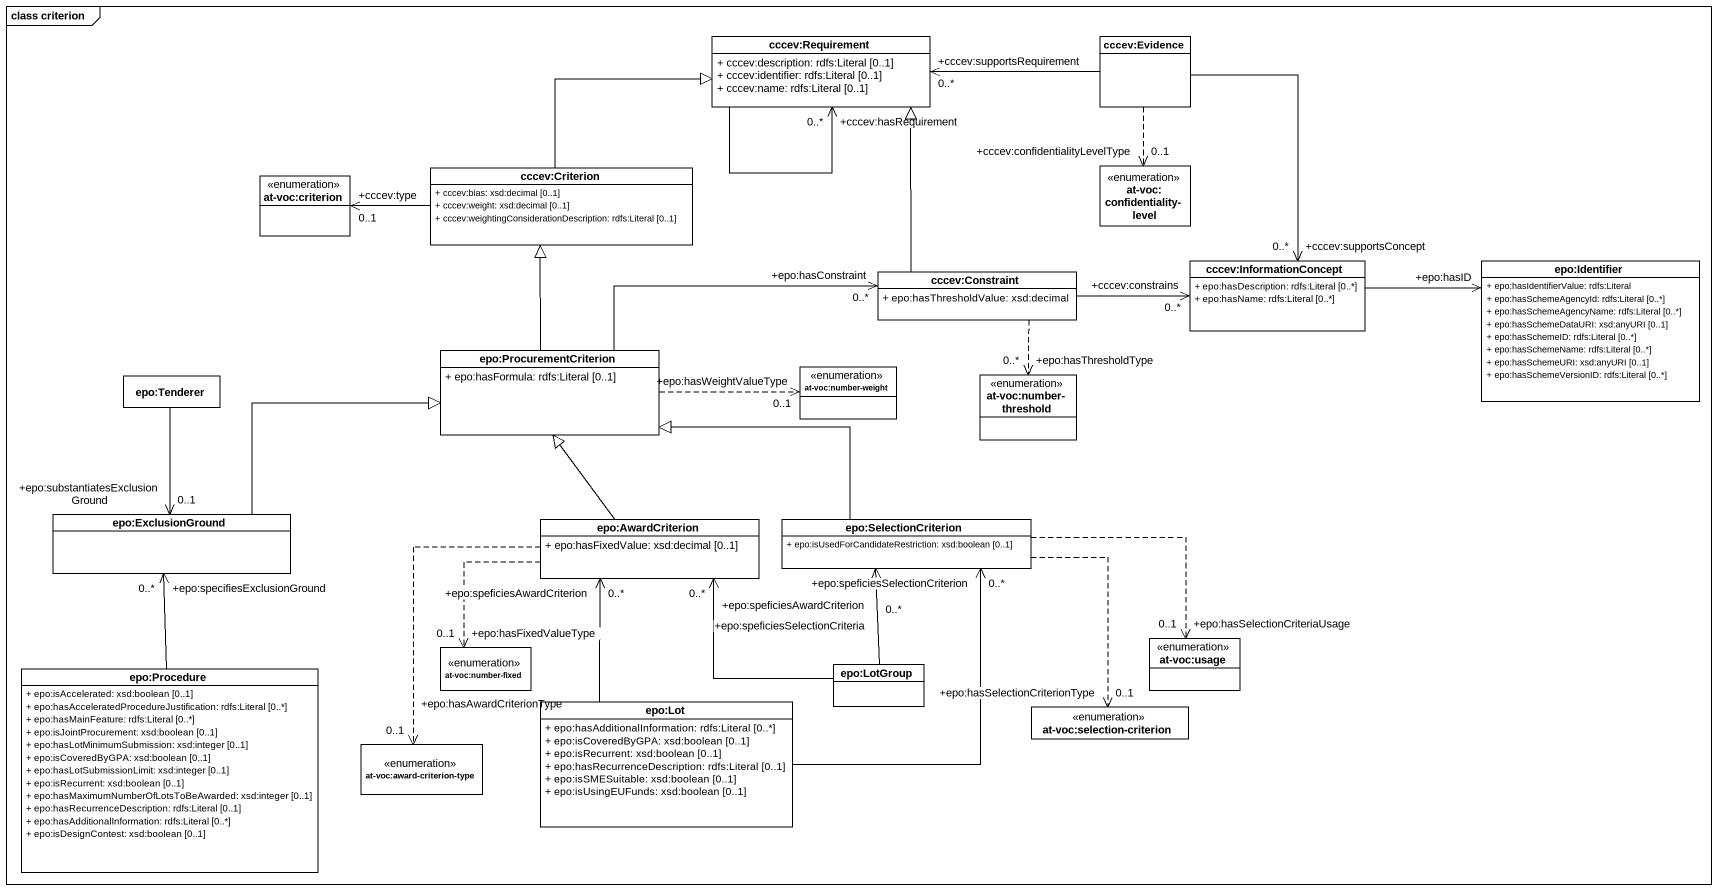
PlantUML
@startuml
mainframe class criterion
hide circle
hide empty members
skinparam classAttributeIconSize 0
class "cccev:Requirement" as cccev_Requirement {
  + cccev:description: rdfs:Literal [0..1]
  + cccev:identifier: rdfs:Literal [0..1]
  + cccev:name: rdfs:Literal [0..1]
}
class "cccev:Evidence" as cccev_Evidence
enum "at-voc:confidentiality-level" as at_voc_confidentiality_level
enum "at-voc:criterion" as at_voc_criterion
class "cccev:Criterion" as cccev_Criterion {
  + cccev:bias: xsd:decimal [0..1]
  + cccev:weight: xsd:decimal [0..1]
  + cccev:weightingConsiderationDescription: rdfs:Literal [0..1]
}
class "cccev:Constraint" as cccev_Constraint {
  + epo:hasThresholdValue: xsd:decimal
}
class "cccev:InformationConcept" as cccev_InformationConcept {
  + epo:hasDescription: rdfs:Literal [0..*]
  + epo:hasName: rdfs:Literal [0..*]
}
class "epo:Identifier" as epo_Identifier {
  + epo:hasIdentifierValue: rdfs:Literal
  + epo:hasSchemeAgencyId: rdfs:Literal [0..*]
  + epo:hasSchemeAgencyName: rdfs:Literal [0..*]
  + epo:hasSchemeDataURI: xsd:anyURI [0..1]
  + epo:hasSchemeID: rdfs:Literal [0..*]
  + epo:hasSchemeName: rdfs:Literal [0..*]
  + epo:hasSchemeURI: xsd:anyURI [0..1]
  + epo:hasSchemeVersionID: rdfs:Literal [0..*]
}
class "epo:Tenderer" as epo_Tenderer
class "epo:ProcurementCriterion" as epo_ProcurementCriterion {
  + epo:hasFormula: rdfs:Literal [0..1]
}
enum "at-voc:number-weight" as at_voc_number_weight
enum "at-voc:number-threshold" as at_voc_number_threshold
class "epo:ExclusionGround" as epo_ExclusionGround
class "epo:AwardCriterion" as epo_AwardCriterion {
  + epo:hasFixedValue: xsd:decimal [0..1]
}
class "epo:SelectionCriterion" as epo_SelectionCriterion {
  + epo:isUsedForCandidateRestriction: xsd:boolean [0..1]
}
enum "at-voc:number-fixed" as at_voc_number_fixed
class "epo:LotGroup" as epo_LotGroup
enum "at-voc:usage" as at_voc_usage
class "epo:Procedure" as epo_Procedure {
  + epo:isAccelerated: xsd:boolean [0..1]
  + epo:hasAcceleratedProcedureJustification: rdfs:Literal [0..*]
  + epo:hasMainFeature: rdfs:Literal [0..*]
  + epo:isJointProcurement: xsd:boolean [0..1]
  + epo:hasLotMinimumSubmission: xsd:integer [0..1]
  + epo:isCoveredByGPA: xsd:boolean [0..1]
  + epo:hasLotSubmissionLimit: xsd:integer [0..1]
  + epo:isRecurrent: xsd:boolean [0..1]
  + epo:hasMaximumNumberOfLotsToBeAwarded: xsd:integer [0..1]
  + epo:hasRecurrenceDescription: rdfs:Literal [0..1]
  + epo:hasAdditionalInformation: rdfs:Literal [0..*]
  + epo:isDesignContest: xsd:boolean [0..1]
}
class "epo:Lot" as epo_Lot {
  + epo:hasAdditionalInformation: rdfs:Literal [0..*]
  + epo:isCoveredByGPA: xsd:boolean [0..1]
  + epo:isRecurrent: xsd:boolean [0..1]
  + epo:hasRecurrenceDescription: rdfs:Literal [0..1]
  + epo:isSMESuitable: xsd:boolean [0..1]
  + epo:isUsingEUFunds: xsd:boolean [0..1]
}
enum "at-voc:selection-criterion" as at_voc_selection_criterion
enum "at-voc:award-criterion-type" as at_voc_award_criterion_type
cccev_Requirement --> "+cccev:hasRequirement\n0..*" cccev_Requirement
cccev_Evidence -left-> "+cccev:supportsRequirement\n0..*" cccev_Requirement
cccev_Evidence ..> "+cccev:confidentialityLevelType\n0..1" at_voc_confidentiality_level
cccev_Evidence --> "+cccev:supportsConcept\n0..*" cccev_InformationConcept
cccev_Criterion -right-|> cccev_Requirement
cccev_Criterion -left-> "+cccev:type\n0..1" at_voc_criterion
cccev_Constraint -up-|> cccev_Requirement
cccev_Constraint -right-> "+cccev:constrains\n0..*" cccev_InformationConcept
cccev_Constraint ..> "+epo:hasThresholdType\n0..*" at_voc_number_threshold
cccev_InformationConcept -right-> "+epo:hasID" epo_Identifier
epo_Tenderer --> "+epo:substantiatesExclusionGround\n0..1" epo_ExclusionGround
epo_ProcurementCriterion -up-|> cccev_Criterion
epo_ProcurementCriterion -right-> "+epo:hasConstraint\n0..*" cccev_Constraint
epo_ProcurementCriterion .right.> "+epo:hasWeightValueType\n0..1" at_voc_number_weight
epo_ExclusionGround -right-|> epo_ProcurementCriterion
epo_AwardCriterion -up-|> epo_ProcurementCriterion
epo_AwardCriterion ..> "+epo:hasFixedValueType\n0..1" at_voc_number_fixed
epo_AwardCriterion ..> "+epo:hasAwardCriterionType\n0..1" at_voc_award_criterion_type
epo_SelectionCriterion -left-|> epo_ProcurementCriterion
epo_SelectionCriterion .right.> "+epo:hasSelectionCriteriaUsage\n0..1" at_voc_usage
epo_SelectionCriterion ..> "+epo:hasSelectionCriterionType\n0..1" at_voc_selection_criterion
epo_LotGroup -left-> "+epo:speficiesAwardCriterion\n0..*" epo_AwardCriterion
epo_LotGroup -up-> "+epo:speficiesSelectionCriteria\n0..*" epo_SelectionCriterion
epo_Procedure -up-> "+epo:specifiesExclusionGround\n0..*" epo_ExclusionGround
epo_Lot -up-> "+epo:speficiesAwardCriterion\n0..*" epo_AwardCriterion
epo_Lot -up-> "+epo:speficiesSelectionCriterion\n0..*" epo_SelectionCriterion
@enduml
